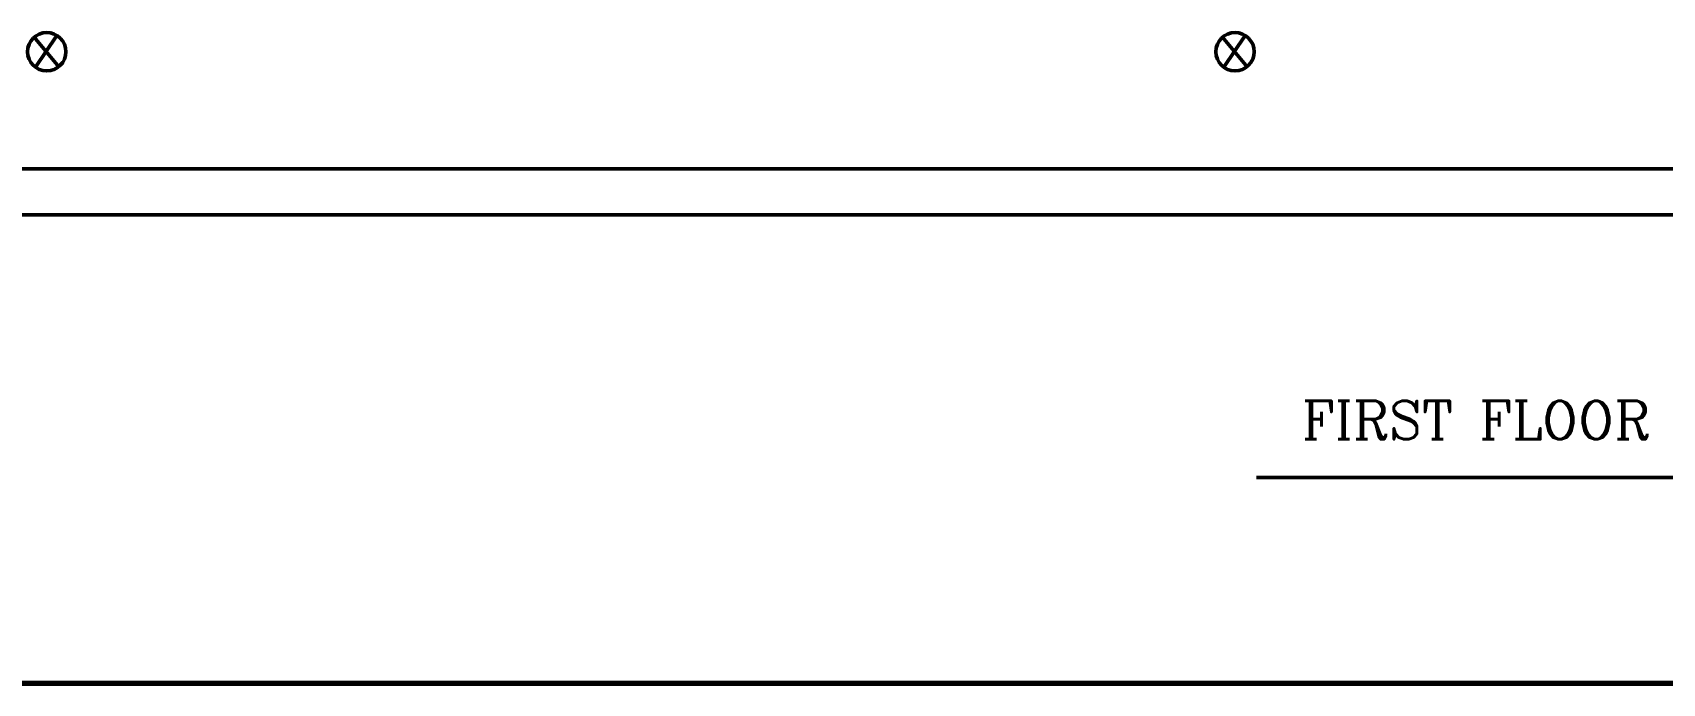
# Model space of a CAD drawing. Header units: inches. Extents: x 14.4 to 65.9, y 4.3 to 68.5.
# Drawn here: x 20.95 to 31.58, y 38.76 to 43.01 of the extents above; entities that cross this region are included whole.
import ezdxf

# ---------------------------------------------------------------- set-up
doc = ezdxf.new("R2010")
doc.units = ezdxf.units.IN
doc.header["$MEASUREMENT"] = 0
doc.layers.add('cadr', color=250, linetype='Continuous')
doc.layers.add('STRUC', color=3, linetype='Continuous', lineweight=50)
doc.layers.add('UNITS', color=7, linetype='Continuous', lineweight=25)
doc.styles.add('ROMANC', font='romanc')

msp = doc.modelspace()

# ---------------------------------------------------------------- linework, layer by layer
at = {"layer": 'cadr', "color": 250, "linetype": 'Continuous', "lineweight": 70}
msp.add_line((65.85116, 38.76303), (14.35116, 38.76303), dxfattribs=at)
at = {"layer": 'STRUC'}
for p, q in [((27.5436, 42.11941), (16.9436, 42.11941)), ((21.0436, 42.11941), (47.8436, 42.11941)), ((27.8436, 42.11941), (27.5436, 42.11941)), ((16.6436, 41.81941), (48.1436, 41.81941))]:
    msp.add_line(p, q, dxfattribs=at)
at = {"layer": 'STRUC', "color": 3, "lineweight": 50}
msp.add_line((28.93384, 40.10545), (35.17902, 40.10545), dxfattribs=at)
at = {"layer": 'UNITS', "color": 3, "lineweight": 50}
for p, q in [((20.96529, 42.97651), (21.12517, 42.78436)), ((21.11327, 42.98768), (20.97338, 42.78066)), ((28.71148, 42.97651), (28.87136, 42.78436)), ((28.85947, 42.98768), (28.71958, 42.78066))]:
    msp.add_line(p, q, dxfattribs=at)
for centre in [(21.04685, 42.88179), (28.79305, 42.88179)]:
    msp.add_circle(centre, 0.125, dxfattribs=at)

# ---------------------------------------------------------------- texts
at = {"layer": 'STRUC', "color": 3, "lineweight": 50, "style": 'ROMANC'}
msp.add_text('FIRST FLOOR (AIR WASHER)', height=0.25, dxfattribs=at).set_placement((29.22878, 40.35503))

doc.saveas('drawing.dxf')
